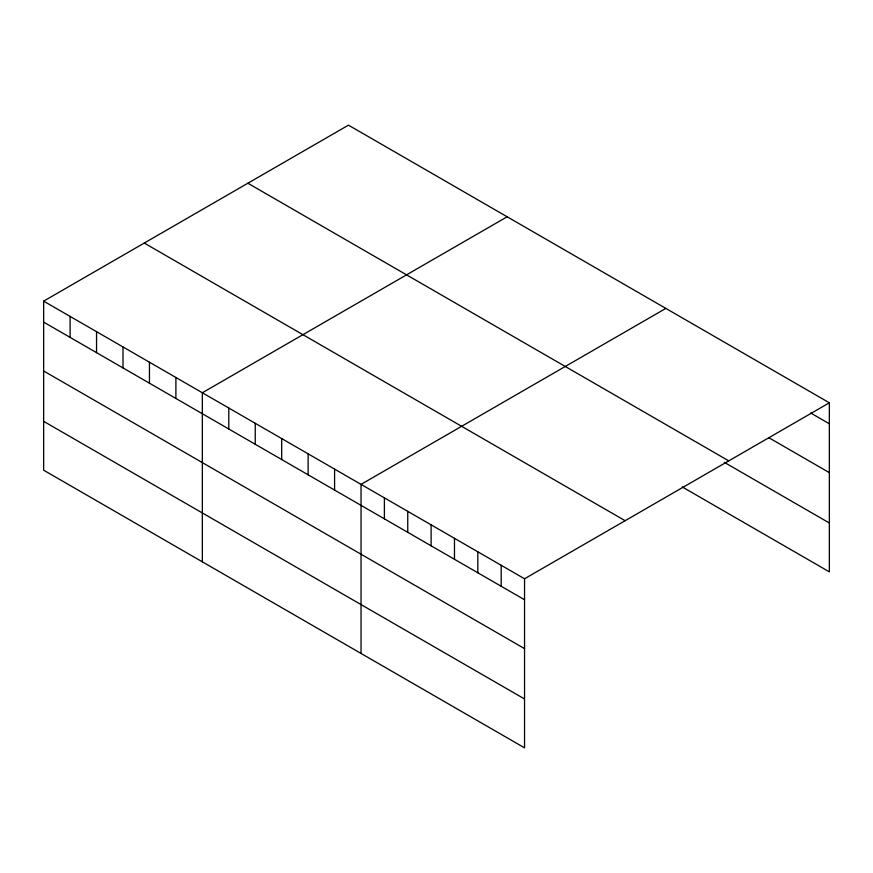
<?xml version="1.0" encoding="UTF-8"?>
<svg xmlns="http://www.w3.org/2000/svg" width="873" height="873" viewBox="0 0 873 873"><rect width="100%" height="100%" fill="white"/><g stroke="black" fill="none" stroke-linecap="round" stroke-linejoin="round"><path stroke-width="1.31" d="M43.65 301.141L524.542 578.777L524.542 747.845L43.65 470.198L43.65 301.141L348.458 125.155L829.35 402.802L829.35 571.859L682.195 486.905M507.148 216.777L202.34 392.763L202.34 561.819M665.848 308.398L361.04 484.384L361.04 653.44M524.542 578.777L829.35 402.802M810.668 412.984L829.35 423.776M768.622 437.58L829.35 472.642M247.867 183.232L728.759 460.868M724.241 462.308L829.35 522.992M144.241 243.065L625.133 520.701M43.65 322.115L524.542 599.751M43.65 370.981L524.542 648.628M43.65 421.332L524.542 698.978M501.189 565.289L501.189 586.263M477.826 551.801L477.826 572.786M454.473 538.325L454.473 559.298M431.109 524.837L431.109 545.811M407.756 511.349L407.756 532.323M384.393 497.861L384.393 518.846M334.588 469.107L334.588 490.08M308.136 453.84L308.136 474.814M281.695 438.573L281.695 459.547M255.243 423.296L255.243 444.27M228.791 408.029L228.791 429.003M175.899 377.485L175.899 398.459M149.447 362.219L149.447 383.192M122.995 346.952L122.995 367.926M96.543 331.675L96.543 352.648M70.102 316.408L70.102 337.382"/></g></svg>
